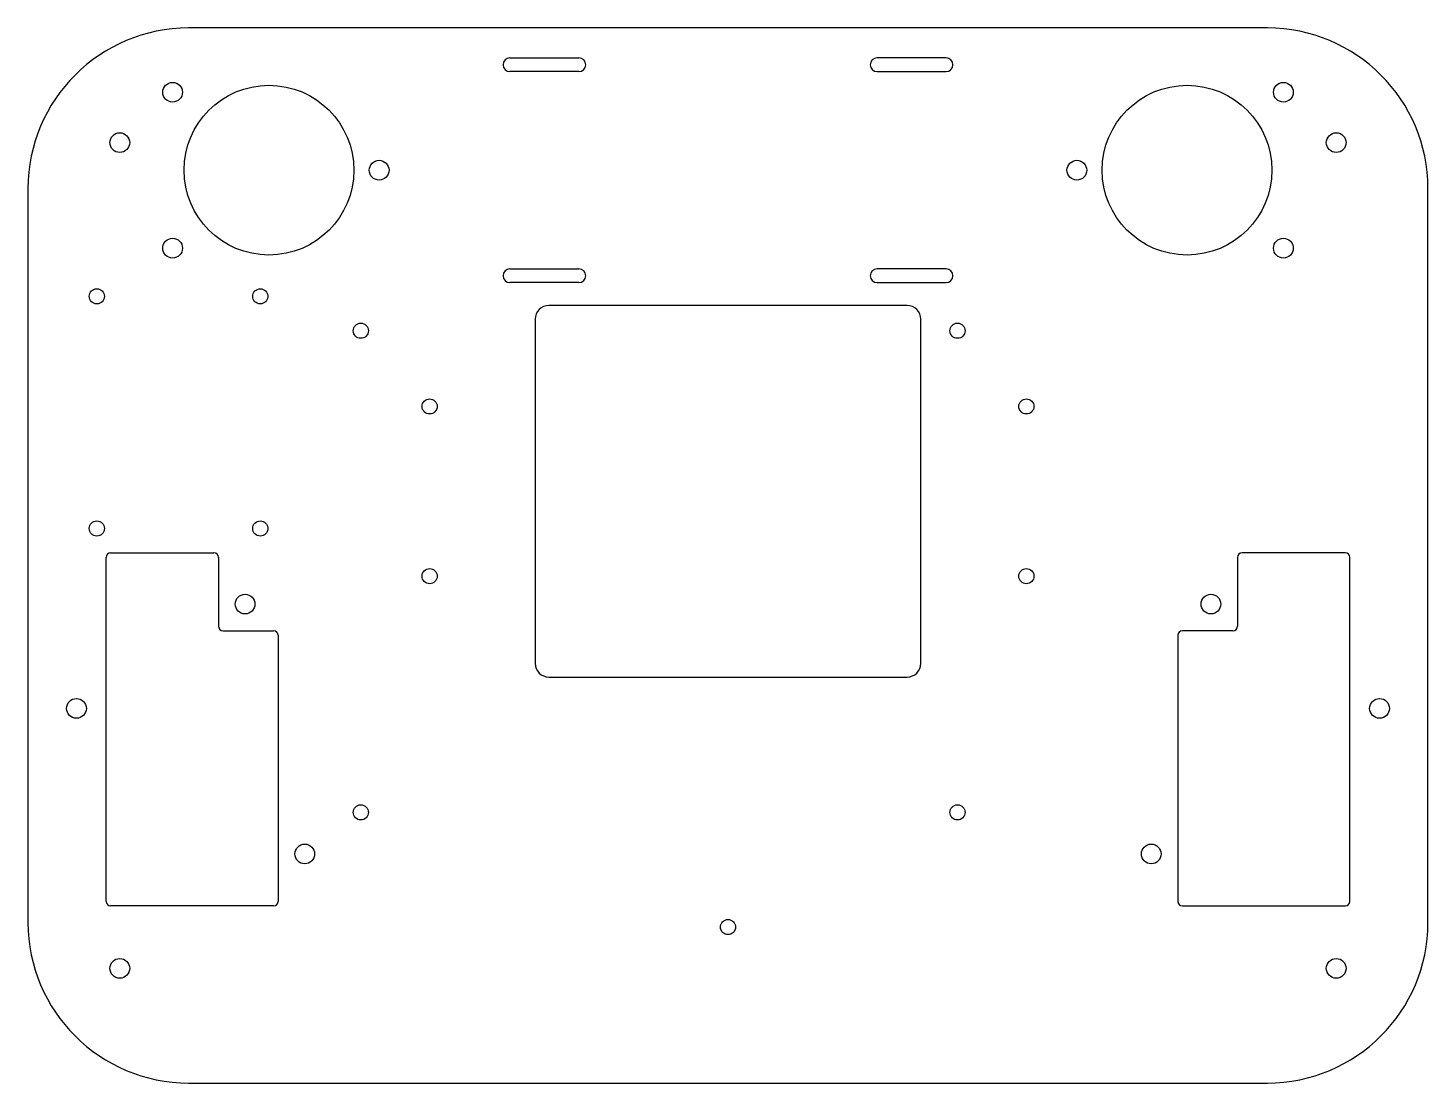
# Model space of a CAD drawing. Extents: x -152 to 153, y -115 to 115.
import ezdxf

# ---------------------------------------------------------------- set-up
doc = ezdxf.new("R2010")
doc.units = 0
doc.layers.get('0').update_dxf_attribs({"linetype": 'CONTINUOUS'})

msp = doc.modelspace()

# ---------------------------------------------------------------- linework, layer by layer
at = {"color": 7, "linetype": 'CONTINUOUS'}
for p, q in [((117.5, 115), (-117.5, 115)), ((-47.5, 108.5), (-32.5, 108.5)), ((47.5, 108.5), (32.5, 108.5)), ((-32.5, 105.5), (-47.5, 105.5)), ((32.5, 105.5), (47.5, 105.5)), ((-152.5, 80), (-152.5, -80)), ((152.5, -80), (152.5, 80)), ((-47.5, 62.5), (-32.5, 62.5)), ((47.5, 62.5), (32.5, 62.5)), ((-32.5, 59.5), (-47.5, 59.5)), ((32.5, 59.5), (47.5, 59.5)), ((39, 54.5), (-39, 54.5)), ((-42, 51.5), (-42, -23.5)), ((42, -23.5), (42, 51.5)), ((-134.5, 0.6), (-112, 0.6)), ((134.5, 0.6), (112, 0.6)), ((-135.5, -75.4), (-135.5, -0.4)), ((-111, -0.4), (-111, -15.4)), ((111, -0.4), (111, -15.4)), ((135.5, -75.4), (135.5, -0.4)), ((-110, -16.4), (-99, -16.4)), ((-98, -17.4), (-98, -75.4)), ((98, -17.4), (98, -75.4)), ((110, -16.4), (99, -16.4)), ((-39, -26.5), (39, -26.5)), ((-99, -76.4), (-134.5, -76.4)), ((99, -76.4), (134.5, -76.4)), ((-117.5, -115), (117.5, -115))]:
    msp.add_line(p, q, dxfattribs=at)
for centre, radius in [((-121, 101), 2.15), ((-100, 84), 18.5), ((100, 84), 18.5), ((121, 101), 2.15), ((-132.5, 90), 2.15), ((132.5, 90), 2.15), ((-76, 84), 2.15), ((76, 84), 2.15), ((-121, 67), 2.15), ((121, 67), 2.15), ((-137.5, 56.5), 1.65), ((-101.9, 56.5), 1.65), ((-80, 49), 1.65), ((50, 49), 1.65), ((-65, 32.5), 1.65), ((65, 32.5), 1.65), ((-137.5, 5.9), 1.65), ((-101.9, 5.9), 1.65), ((-65, -4.5), 1.65), ((65, -4.5), 1.65), ((-105.2, -10.6), 2.15), ((105.2, -10.6), 2.15), ((-141.94, -33.33), 2.15), ((141.94, -33.33), 2.15), ((-80, -56), 1.65), ((50, -56), 1.65), ((-92.2, -65.07), 2.15), ((92.2, -65.07), 2.15), ((0, -81), 1.65), ((-132.5, -90), 2.15), ((132.5, -90), 2.15)]:
    msp.add_circle(centre, radius, dxfattribs=at)
for centre, radius, start, end in [((-117.5, 80), 35, 90, 180), ((117.5, 80), 35, 0, 90), ((-47.5, 107), 1.5, 90, 270), ((-32.5, 107), 1.5, 270, 90), ((32.5, 107), 1.5, 90, 270), ((47.5, 107), 1.5, 270, 90), ((-47.5, 61), 1.5, 90, 270), ((-32.5, 61), 1.5, 270, 90), ((32.5, 61), 1.5, 90, 270), ((47.5, 61), 1.5, 270, 90), ((-39, 51.5), 3, 90, 180), ((39, 51.5), 3, 0, 90), ((-134.5, -0.4), 1, 90, 180), ((-112, -0.4), 1, 0, 90), ((112, -0.4), 1, 90, 180), ((134.5, -0.4), 1, 0, 90), ((-110, -15.4), 1, 180, 270), ((-99, -17.4), 1, 0, 90), ((99, -17.4), 1, 90, 180), ((110, -15.4), 1, 270, 0), ((-39, -23.5), 3, 180, 270), ((39, -23.5), 3, 270, 0), ((-134.5, -75.4), 1, 180, 270), ((-99, -75.4), 1, 270, 0), ((99, -75.4), 1, 180, 270), ((134.5, -75.4), 1, 270, 0), ((-117.5, -80), 35, 180, 270), ((117.5, -80), 35, 270, 0)]:
    msp.add_arc(centre, radius, start, end, dxfattribs=at)

doc.saveas('drawing.dxf')
